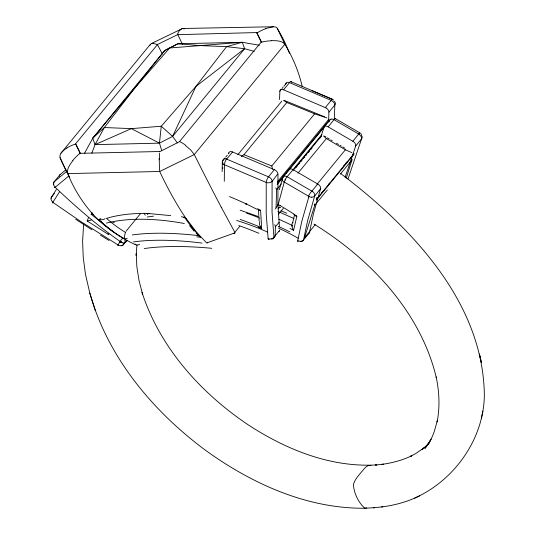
<?xml version="1.0" encoding="UTF-8"?>
<svg xmlns="http://www.w3.org/2000/svg" width="535" height="535" viewBox="0 0 535 535"><rect width="100%" height="100%" fill="white"/><g stroke="black" fill="none" stroke-linecap="round" stroke-linejoin="round"><path stroke-width="0.8" d="M268.229 238.65A4.28 3.337 -3.6 0 0 273.947 237.226L272.041 212.221L272.094 181.412L277.946 173.741A4.287 2.642 39.4 0 0 275.01 169.969L274.375 169.662L268.47 176.824L226.679 159.129A4.28 2.588 41.4 0 0 222.955 160.594M159.156 158.4L159.691 171.488A172.083 50.036 72.2 0 0 186.233 218.755M222.145 171.601L222.313 162.105M222.727 168.726L222.747 167.368M222.787 164.66L222.834 162.613M268.47 176.851A4.28 1.431 -66.8 0 0 266.236 182.468L266.196 213.492L268.129 238.797M277.979 174.223L277.879 203.407L279.417 226.947M226.686 158.868A4.28 1.578 -68.9 0 0 224.466 164.767L224.285 181.305M328.584 122.04L328.918 111.628A4.287 2.642 39.4 0 0 325.989 107.889M275.712 187.979A2.14 1.284 39 0 1 276.615 189.691L276.067 207.526L278.708 204.31M325.989 107.876L282.995 89.566A4.287 2.642 40 0 0 279.892 90.716L279.531 99.537M331.218 100.5A4.28 2.541 38.4 0 1 334.843 104.974L334.301 118.656M83.647 223.617L82.611 241.185L83.233 257.435L85.46 274.248L89.833 293.173C107.823 357.373 152.615 411.027 205.433 450.223C251.637 483.633 306.883 508.752 364.83 508.243L366.656 507.855M159.383 151.866L179.386 141.742L261.22 42.064L261.789 41.917M136.953 244.823L136.164 255.543L136.251 253.657L136.853 266.718L138.973 280.28L142.577 294.223L142.076 292.558C159.851 347.422 200.331 392.476 247.498 424.375C285.536 449.34 330.483 467.717 376.72 464.895L375.456 465.029L383.414 464.199L382.097 464.34C392.362 462.949 402.481 460.214 411.843 455.733L410.345 456.415L415.474 453.707L424.843 447.334L422.035 449.581L429.545 442.599M228.773 153.284L228.84 152.896M207.379 242.623L207.326 243.004M161.65 150.302L159.463 143.153L161.269 126.227L195.937 86.402L226.579 46.665L242.268 42.292L259.361 45.241M150.074 45.254L151.218 43.623L182.549 28.495L273.452 26.75L275.926 27.071L277.05 27.887L284.867 44.224L194.279 154.568L159.691 171.488L67.644 173.601L60.034 157.658C58.897 153.251 63.859 150.188 66.942 148.021M414.485 498.185C454.088 480.617 483.533 439.529 484.349 395.753C483.586 302.121 410.592 226.379 340.521 173.414M258.552 209.459L258.98 210.349L260.605 210.335L261.682 228.585L258.03 227.047M301.439 241.325A4.367 2.708 38.1 0 0 303.512 239.947L309.397 232.825L313.457 213.699L320.686 188.28A4.287 2.608 39.3 0 0 318.378 184.401L292.438 169.281A4.287 2.621 38.5 0 0 289.194 169.334M279.277 207.914L279.424 207.139L280.614 207.613M481.38 418.423L482.858 411.107M292.912 221.691L292.658 222.854A3.946 0.909 -61.1 0 1 292.912 222.547M293.04 221.102L294.564 214.682M280.186 205.687L278.173 204.564L284.259 182.06L308.949 196.432A4.28 3.29 17.9 0 0 311.383 197.234L311.785 197.194M293.789 214.087L296.878 216.167L293.575 230.304L290.03 228.452M303.532 239.961L307.592 220.781L314.72 195.91L320.605 188.761M279.344 189.664L282.112 179.62M282.333 178.857L282.774 177.312L289.188 169.327M288.673 170.103L288.452 170.872M320.819 137.034L324.29 126.574A4.287 2.662 40.2 0 1 327.52 126.494L353.481 141.641A4.287 2.668 39.4 0 1 355.768 145.54L355.681 146.022L361.58 138.839A4.287 3.237 16.5 0 0 361.948 136.131M329.172 121.799L329.64 120.228A4.28 2.983 18.9 0 1 330.978 119.405M316.553 199.234L316.272 200.157L353.735 154.515L354.023 153.592L316.553 199.234L316.412 197.616M320.545 137.923L320.686 137.475M308.942 196.432L301.76 221.53L297.647 241.051A4.327 0.963 -61.3 0 0 297.654 241.419M327.286 189.999L314.72 205.306L304.448 237.961M346.239 178.142L351.956 159.958A2.14 1.317 39.4 0 0 351.615 158.534M355.681 146.035L345.115 177.299M177.687 34.34L182.415 44.265M347.997 178.951L361.566 138.873A4.28 2.561 38.9 0 0 358.758 134.171M125.411 232.357C124.929 234.323 122.829 240.85 127.256 238.429M109.006 234.056L108.605 234.557L87.158 220.988L88.028 218.822A156.006 95.845 34.4 0 1 88.603 217.511M91.813 153.197L95.076 144.631L104.338 127.531L134.981 87.8L164.74 50.524L177.881 43.77L242.268 42.292L244.615 48.692L254.219 51.367M52.41 203.012L59.505 191.898M242.268 42.292L169.648 47.976L134.981 87.8L92.729 138.231L95.076 144.631L159.463 143.153L172.611 136.398L195.937 86.402L244.615 48.692L226.579 46.665L199.555 45.569L177.881 43.77L164.74 50.524L92.729 138.231L84.363 153.565M285.075 180.088L285.262 179.727M259.749 221.577L259.549 224.867L261.642 228.539M56.362 189.544L51.467 197.154A4.28 2.635 41.1 0 0 51.26 198.385M118.135 245.137L118.609 245.237A4.327 3.424 35.9 0 0 123.338 244.709L125.25 242.322M118.075 245.217L117.794 245.585M106.09 226.292L91.157 214.234L92.274 212.749M72.9 160.527C70.279 164.272 66.494 168.726 67.644 173.601M61.05 153.124L150.328 44.378M121.191 242.174C97.604 225.897 75.997 206.958 55.185 187.31A4.28 3.35 49.7 0 1 54.216 181.746L60.101 174.584L65.872 169.782M52.59 195.783L51.487 197.127A4.28 3.083 33.4 0 0 52.978 202.096M52.958 195.335L53.326 194.887M54.055 193.991L54.423 193.543M177.393 142.979L172.611 136.398L244.615 48.692M125.986 231.294L140.598 213.498M125.638 241.853L126.802 240.436M124.387 242.422A4.273 2.568 39.6 0 0 125.865 241.914L127.042 240.482A4.287 2.642 39.3 0 1 126.534 240.803M223.255 160.119L222.888 160.567A4.28 3.07 -0.6 0 0 222.587 163.222L222.787 163.489M223.617 159.671L225.088 157.879M225.823 156.982L227.295 155.19M228.398 153.853L228.766 153.405M279.812 91.224L281.283 89.432M282.019 88.536L283.122 87.192M283.858 86.295L284.225 85.847M284.593 85.399L285.329 84.503M226.679 159.129L232.564 151.967L274.355 169.655M283.61 89.786L289.495 82.617L331.218 100.386A4.28 1.431 -66.7 0 1 333.258 100.326M237.821 154.709L281.805 101.128M241.325 156.561L243.987 154.675L286.807 102.519L314.64 113.841L326.945 117.941M272.529 169.254L271.813 165.997L314.64 113.841M246.809 203.333L245.906 204.437L245.712 203.36M325.34 107.555L331.218 100.386M328.958 112.143L334.843 104.974M239.606 226.539L234.858 232.317L221.243 207.185M277.317 181.974L328.724 119.352M277.311 183.492L328.189 121.519M323.755 127.397L329.64 120.228A4.28 2.662 37.6 0 1 334 119.653L358.784 134.091M277.17 184.475L284.319 175.761M286.225 173.44L287.181 172.277M288.131 171.12L323.889 127.564M276.615 189.691L281.377 183.893M284.052 182.214A4.28 3.504 13.4 0 1 282.781 177.319A4.28 2.615 41.2 0 1 287.141 176.737L293.066 169.608M293.287 169.381L321.869 134.566M328.176 126.835L334.054 119.68M293.32 170.237L321.294 136.171M295.674 167.95L297.259 166.024M298.316 164.733L299.901 162.807M300.951 161.523L302.007 160.239M303.592 158.306L304.649 157.023M305.706 155.738L306.756 154.448M308.341 152.522L309.397 151.238M310.982 149.305L312.039 148.021M297.968 173.159L326.363 138.565L345.369 149.793L351.856 152.642M278.026 208.837L279.424 207.132M278.581 214.147L283.336 208.356M279.103 222.286L275.411 226.78L275.144 235.795A4.287 2.635 39.3 0 1 273.659 237.547M316.974 184.381L345.369 149.793M273.953 237.232L279.885 230.017M317.777 183.986L311.872 191.135A4.28 1.11 -55.1 0 0 308.481 197.007M352.853 141.22L358.731 134.064M321.716 192.707L322.645 191.57M328.697 184.2L329.627 183.07M343.59 166.064L344.52 164.927M345.918 163.228L346.847 162.092M340.32 174.129L351.956 159.958M304.555 237.68L315.255 224.647M428.08 444.304L425.552 447.14L429.083 442.947L425.024 448.337L431.07 439.121L429.552 442.117L432.053 437.088L434.193 431.825L437.356 420.624L437.088 421.975C440.098 407.115 439.275 391.7 436.172 376.921L436.339 377.723C420.604 311.858 370.32 258.933 314.045 224.125M179.987 30.087L181.519 28.823M279.504 231.12L279.41 231.194A4.28 1.986 34.4 0 1 278.481 231.494M92.729 138.231L104.338 127.531L131.363 128.634L161.269 126.227L172.611 136.398M184.441 217.564L186.3 219.664M112.745 231.347L113.728 231.882M60.101 174.584L59.793 174.932A4.287 2.642 39.4 0 0 59.505 176.276M54.222 181.746L66.721 171.347M55.185 187.31L68.159 176.51M79.688 153.706L80.156 153.338L159.403 151.519M55.058 187.41L54.991 187.457A4.287 0.548 -45.1 0 1 54.316 187.491M139.602 244.221L138.786 244.676A4.514 4.24 -71.7 0 1 135.756 244.809M257.342 32.541L177.573 34.675L157.584 44.452L75.194 144.296M352.291 155.277L353.735 154.515M419.741 495.784C407.777 501.703 394.75 505.321 381.522 506.953M95.076 144.631L131.363 128.634L159.463 143.153M91.211 220.079L87.205 220.988M101.195 221.691L98.808 219.41L100.874 218.634M151.218 43.623L152.89 43.328M265.821 28.475L273.452 26.75M234.939 232.859L206.65 242.957L196.412 232.023L186.227 218.621M106.565 218.4L111.36 217.029C123.739 214 136.532 213.144 149.238 213.559M278.173 204.564L277.371 204.637M93.371 214.247L91.157 214.234M300.603 241.492L300.202 241.519M370.956 465.684C366.529 464.112 363.72 469.904 360.991 472.505C358.076 476.197 354.638 479.815 353.421 484.489C353.856 493.056 358.463 502.659 364.83 508.243L374.56 507.688M373.303 507.822L382.839 506.812M271.265 40.606C275.826 40.74 281.698 40.332 284.867 44.224M296.838 216.167L295.039 215.852L294.317 214.869M148.737 213.545L170.705 215.612M196.813 236.831L200.672 237.266L198.666 235.106M182.883 28.482L184.154 28.964M181.392 216.715L184.682 217.364M99.53 219.611L98.808 219.41M240.168 210.215L259.094 216.815M266.45 182.535L266.637 182.602A4.287 2.989 -1.6 0 0 272.021 181.378M157.27 44.325L162.433 54.035M284.413 100.466L324.611 116.824M243.987 154.675L271.813 165.997M277.779 211.378L293.983 218.534M232.564 151.967L231.929 151.739A4.287 2.635 38.8 0 0 228.833 152.896M200.672 237.266L197.89 235.46L196.291 233.013M312.106 90.696L332.864 99.483M224.459 164.767L266.243 182.455M332.71 99.423L291.047 81.674M257.368 208.623L260.605 210.335M124.749 239.011L121.191 236.891A178.262 150.362 -62.7 0 1 101.168 221.717M360.102 133.021L335.412 118.63M287.188 176.764L311.925 191.169M324.457 136.131L325.868 136.96M327.273 137.796L329.386 139.04M330.797 139.876L332.202 140.705M336.428 143.199L338.535 144.45M339.946 145.279L341.35 146.108M342.761 146.944L344.874 148.188M118.215 245.03L81.186 221.831L52.798 202.324M125.237 232.257L125.223 232.243A170.464 143.928 -62.7 0 1 106.9 218.688M100.433 235.159L109.073 240.516M91.96 229.816L75.709 219.303M283.523 100.286L286.807 102.519M185.311 145.299L190.855 150.134L194.279 154.568A179.827 5.965 64.2 0 0 221.316 207.339M112.531 231.187L110.598 229.742M110.384 229.582L109.147 228.639M107.107 227.074L108.123 227.857M99.376 220.614C109.896 230.538 122.147 238.536 135.268 244.595L135.188 243.973M323.494 135.937L326.363 138.565M145.239 215.224L144.149 213.224M194.038 231.133L189.557 225.65M360.891 133.616L361.64 134.559M261.294 41.703L256.82 32.856L261.22 42.064M80.598 153.712L75.756 144.129L80.156 153.338M113.594 231.943L113.44 231.408M89.833 293.173L95.37 310.654M481.219 361.814L479.447 354.043L481.406 362.677M292.07 226.713L291.95 225.716A3.725 2.802 84.9 0 1 292.571 222.787M258.947 218.293L259.121 220.861M258.793 215.699L258.559 210.415M117.988 244.896A177.74 108.919 29.2 0 1 120.074 241.78M123.351 244.722A4.367 2.628 39.3 0 1 121.151 245.425M123.177 244.609A178.449 109.234 28.3 0 1 124.528 242.582M108.545 234.664A8.045 4.407 90 0 1 108.077 233.648M121.565 241.399A4.28 0.702 -51.9 0 1 119.994 242.301M122.094 242.796A4.173 3.404 49.6 0 1 121.124 242.308M119.893 241.385A167.555 98.667 26.5 0 1 122.976 237.975M55.352 187.043A4.233 0.602 -50 0 1 55.239 187.136M53.828 184.154A4.28 2.648 41.6 0 1 54.209 181.739M125.859 241.907A4.287 3.384 49.1 0 1 122.114 242.676M124.474 241.078A165.322 97.196 26.2 0 1 125.631 239.72M177.58 34.126A41.128 15.06 73.5 0 1 179.941 29.973M153.037 43.522A40.713 11.803 49.6 0 1 157.484 44.679M257.395 32.715A41.128 27.713 -44 0 1 265.821 28.649M277.217 28.308A172.083 146.309 -60.3 0 1 289.428 53.333M66.888 147.954A40.713 34.38 20.9 0 1 75.141 144.189M69.824 177.272A179.827 159.798 -26.7 0 1 60.081 157.638M159.376 159.825A41.128 3.263 86.8 0 1 159.544 153.264M72.82 160.44A41.128 34.374 -68.7 0 1 79.635 153.612M99.263 220.754A172.083 146.309 -60.3 0 1 67.684 173.581M261.869 42.078A40.713 31.893 12.8 0 1 271.298 40.78M284.827 44.251A179.827 159.798 -26.7 0 1 302.208 86.416M179.593 141.588A40.713 14.291 56.7 0 1 185.21 144.918M147.185 217.049A197.308 94.187 26 0 1 153.558 216.16M132.312 234.925A183.431 60.261 16.2 0 1 198.746 235.647M198.679 235.246A178.229 55.694 73 0 1 186.3 219.852M105.061 218.675A5.37 4.601 -3.2 0 1 99.597 219.457M106.452 223.075A169.969 78.224 22.8 0 1 184.294 223.496M184.602 217.183A5.377 0.876 -58.5 0 1 184.18 217.558M183.625 217.665A5.377 0.876 -58.5 0 1 183.599 217.591M112.918 222.634A169.287 77.167 22.5 0 1 114.263 222.346M133.482 241.907A175.253 56.463 15.9 0 1 202.043 243.084M147.887 214.522A199.013 176.323 -36.3 0 1 146.737 213.411M144.243 248.554A158.2 44.158 11.9 0 1 211.753 248.3M234.965 232.885A4.527 1.953 57.1 0 1 233.253 233.514M314.379 203.882A2.14 1.317 39.4 0 1 314.714 205.306M274.689 224.693A4.287 2.608 40.4 0 1 275.371 226.766M273.994 237.246A4.273 2.668 38 0 1 271.499 239.011M268.47 176.717A4.28 2.728 40.4 0 1 272.094 181.412M268.369 239.071A4.173 1.224 -68.9 0 1 268.336 238.503M236.651 220.487A167.555 80.009 34.3 0 1 267.614 232.09M266.483 182.488A4.233 3.203 -1.8 0 1 266.276 182.408M224.346 164.907A4.28 3.19 -0.7 0 1 222.694 163.523M269.138 239.533A4.287 1.391 -66.8 0 1 268.262 239.259M240.262 219.477A199.582 91.746 33.3 0 1 260.431 227.214M238.777 225.569A191.998 87.814 33.2 0 1 258.893 233.307M229.488 196.592A204.571 115.406 37.2 0 1 257.228 209.473M246.555 213.144A200.077 93.645 33.4 0 1 259.87 218.113M334.114 101.242A4.287 2.969 -1.2 0 1 334.77 104.94M285.717 84.062A4.28 2.956 1.1 0 1 286.499 83.393M285.637 84.035A4.28 2.682 37.3 0 1 289.495 82.617M289.502 82.357A4.28 1.592 -68.6 0 1 291.461 82.303M276.067 207.526A4.287 2.628 39.4 0 1 275.184 209.058M334.161 119.325A4.287 0.943 -60.7 0 1 335.318 118.576M358.738 134.038A4.28 0.582 -64.2 0 1 359.52 134.486M361.346 135.261A4.28 3.257 18.2 0 1 361.62 135.643M335.539 118.716A4.28 0.829 -59.7 0 1 335.605 118.944M280.949 210.763A159.59 83.681 36.6 0 1 286.74 213.238M303.485 239.887A4.273 3.431 5.5 0 1 300.596 241.318M314.687 195.937A4.287 3.284 16 0 1 311.771 197.148M278.467 228.057A177.74 89.867 36.6 0 1 298.135 238.182M285.122 179.767A4.287 0.943 -60.8 0 1 287.295 176.41M278.882 219.283A159.524 82.678 36.4 0 1 292.712 225.737M311.952 191.089A4.28 2.715 39.9 0 1 314.72 195.91M300.175 241.225A4.253 3.284 13.3 0 1 297.901 240.636M284.346 181.96A4.28 0.843 -59.4 0 1 285.182 180.034M309.003 233.501A4.347 2.147 36.9 0 1 308.307 233.849M298.209 241.633A4.327 0.963 -61.3 0 1 297.868 241.72M293.628 230.237A8.045 5.825 87.1 0 1 292.123 226.726M278.267 226.338A165.502 84.349 36.3 0 1 289.789 231.876M280.193 205.654A156.006 87.921 37.8 0 1 293.802 214.053"/></g></svg>
